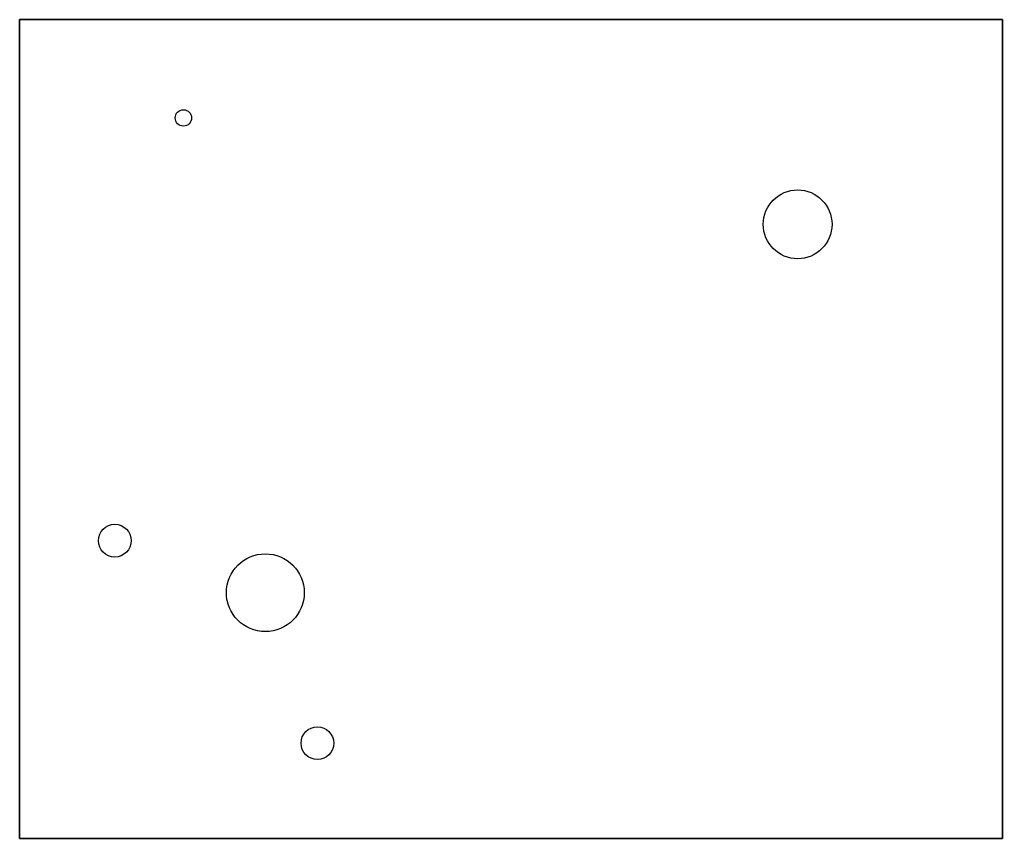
# Model space of a CAD drawing. Header units: millimetres. Extents: x -405 to -285, y 55 to 155.
import ezdxf

# ---------------------------------------------------------------- set-up
doc = ezdxf.new("R2010")
doc.units = ezdxf.units.MM
doc.layers.get('0').update_dxf_attribs({"linetype": 'CONTINUOUS'})

msp = doc.modelspace()

# ---------------------------------------------------------------- linework, layer by layer
for points in [[(-405, 55), (-285, 55), (-285, 155), (-405, 155)], [(-405, 55), (-405, 155), (-285, 155), (-285, 55)]]:
    msp.add_lwpolyline(points, close=True)
for centre, radius in [((-385, 143), 1), ((-385, 143), 1), ((-310, 130), 4.2), ((-310, 130), 4.2), ((-393.38, 91.36), 2), ((-393.38, 91.36), 2), ((-375, 85), 4.75), ((-375, 85), 4.75), ((-368.64, 66.62), 2), ((-368.64, 66.62), 2)]:
    msp.add_circle(centre, radius)

doc.saveas('drawing.dxf')
